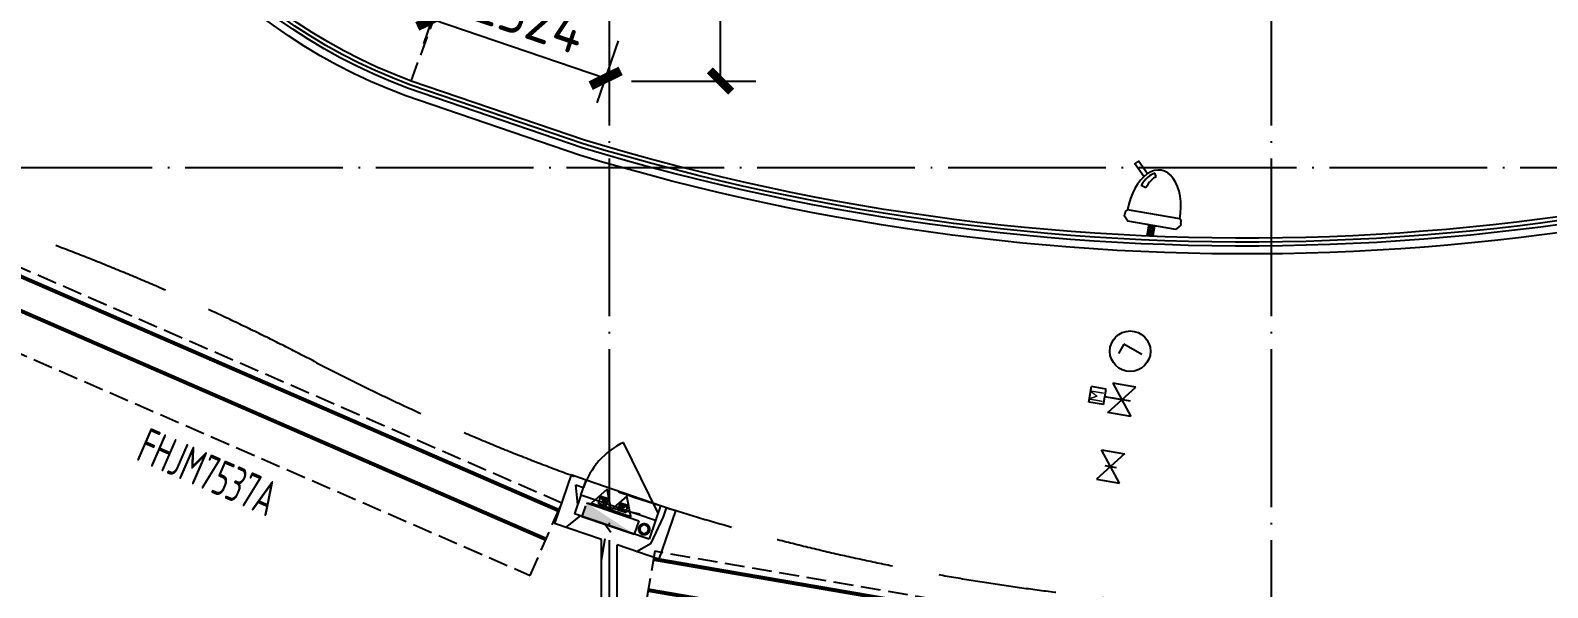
# Model space of a CAD drawing. Header units: inches. Extents: x 0 to 1813292486, y 0 to 3473589894.
# Drawn here: x 600549740 to 600568992, y 3473230489 to 3473237557 of the extents above; entities that cross this region are included whole.
import ezdxf
from ezdxf.enums import TextEntityAlignment as Align

# ---------------------------------------------------------------- set-up
doc = ezdxf.new("R2010")
doc.units = ezdxf.units.IN
doc.header["$LTSCALE"] = 1000
doc.header["$MEASUREMENT"] = 0
for name, pattern in [('AX-MALL-GIRD-200$0$DOTE', [2.4200000000000004, 2, -0.2, 0.02, -0.2]), ('AX-MALL-WALL-P02-QT$0$Ax-Dxs-Wall-P01-150$0$DASH', [0.35, 0.25, -0.1]), ('AX-MALL-WALL-P02-QT$0$DASH', [0.35, 0.25, -0.1]), ('AX-MALL-ZTKD-P02$0$DASH', [0.35, 0.25, -0.1])]:
    doc.linetypes.add(name, pattern=pattern)
for name, color, linetype in [('A-Anno-Note', 241, 'Continuous'), ('AX-MALL-DIM-P02$0$A-Anno-Dims', 3, 'Continuous'), ('AX-MALL-DIM-P02$0$A-Detl-Thin', 131, 'Continuous'), ('AX-MALL-GIRD-200$0$A-Grid', 222, 'AX-MALL-GIRD-200$0$DOTE'), ('AX-MALL-P02-200$0$A-Anno-Note', 241, 'Continuous'), ('AX-MALL-WALL-P02$0$A-Anno-Note', 241, 'Continuous'), ('AX-MALL-WALL-P02-QT$0$A-Detl-Fine', 152, 'Continuous'), ('AX-MALL-WALL-P02-QT$0$A-Detl-Thin', 131, 'Continuous'), ('AX-MALL-WALL-P02-QT$0$A-Hdrl', 31, 'Continuous'), ('AX-MALL-WALL-P02-QT$0$A-Wall', 2, 'Continuous'), ('AX-MALL-WALL-P02-QT$0$A-Wall-Patt', 13, 'Continuous'), ('AX-MALL-WALL-P02-QT$0$A-Wind', 4, 'Continuous'), ('AX-MALL-WORD-P02$0$A-Wind-Iden', 11, 'Continuous'), ('AX-MALL-ZTKD-P02$0$A-Anno-Dims', 3, 'Continuous'), ('AX-MALL-ZTKD-P02$0$A-Anno-Note', 241, 'Continuous'), ('AX-MALL-ZTKD-P02$0$A-Detl-Patt', 8, 'Continuous'), ('AX-MALL-ZTKD-P02$0$A-Detl-Thin', 131, 'Continuous'), ('PX-MALL-P02-LG$0$P-Dims', 2, 'Continuous'), ('PX-MALL-P02-LG$0$P-Exsh', 31, 'Continuous'), ('PX-MALL-P02-LG$0$P-Hydt-Boxx', 221, 'Continuous'), ('PX-MALL-P02-LG$0$P-Hydt-Pipe', 221, 'Continuous'), ('PX-MALL-P02-LG$0$P-Pipe-Risr', 7, 'Continuous'), ('PX-MALL-P02-LG$0$P-Pipe-Risr-Arch', 6, 'Continuous'), ('PX-MALL-P02-LG$0$P-Pipe-Risr-W100', 6, 'Continuous'), ('PX-MALL-P02-LG$0$P-Pipe-Risr-W50', 6, 'Continuous'), ('PX-MALL-P02-LG$0$P-Sprl-Anno', 150, 'Continuous'), ('PX-MALL-P02-LG$0$P-WatS', 3, 'Continuous'), ('PX-MALL-P02-LG$0$PX-42#-XHS-P02$0$AUDIT_I_211020105937-10', 61, 'Continuous'), ('PX-MALL-P02-LG$0$PX-42#-XHS-P02$0$AUDIT_I_211020105937-8', 51, 'Continuous'), ('PX-MALL-P02-LG$0$PX-42#-XHS-P02$0$AUDIT_I_211020105937-9', 61, 'Continuous')]:
    doc.layers.add(name, color=color, linetype=linetype)
doc.styles.add('AX-MALL-DIM-P02$0$_TCH_DIM_T3', font='gbenor.shx')
doc.styles.add('AX-MALL-WORD-P02$0$_TCH_WINDOW', font='gbenor.shx', dxfattribs={"bigfont": 'gbcbig.shx'})
doc.styles.add('AX-MALL-ZTKD-P02$0$_TCH_DIM_T3', font='gbenor.shx')
doc.styles.add('PX-MALL-P02-LG$0$jzfz', font='gbenor.shx', dxfattribs={"bigfont": 'gbcbig.shx'})
doc.styles.add('PX-MALL-P02-LG$0$PX-42#-XHS-P02$0$STANDARD', font='gbenor.shx', dxfattribs={"bigfont": 'gbcbig.shx'})
doc.dimstyles.new('AX-MALL-DIM-P02$0$_TCH_ARROW&&180', dxfattribs={"dimtxt": 535.5, "dimasz": 540, "dimexe": 450, "dimexo": 450, "dimgap": 137.25, "dimtad": 1, "dimdec": 0, "dimzin": 0, "dimdsep": 46, "dimtxsty": 'AX-MALL-DIM-P02$0$_TCH_DIM_T3', "dimcen": 0.09, "dimclrt": 7, "dimaunit": 1, "dimadec": 3, "dimazin": 2, "dimtfac": 1, "dimtdec": 0, "dimtix": 1, "dimtmove": 2, "dimatfit": 3, "dimfxl": 500, "dimtolj": 1, "dimtzin": 0, "dimarcsym": 0})
doc.dimstyles.new('AX-MALL-ZTKD-P02$0$_TCH_ARCH&&180', dxfattribs={"dimtxt": 535.5, "dimasz": 270, "dimexe": 450, "dimexo": 450, "dimgap": 137.25, "dimtad": 1, "dimdec": 0, "dimzin": 0, "dimdsep": 46, "dimtxsty": 'AX-MALL-ZTKD-P02$0$_TCH_DIM_T3', "dimblk": 'AX-MALL-ZTKD-P02$0$_ArchTick', "dimcen": 0.09, "dimclrt": 7, "dimazin": 2, "dimtfac": 1, "dimtdec": 0, "dimtix": 1, "dimtmove": 2, "dimatfit": 3, "dimfxl": 500, "dimtolj": 1, "dimtzin": 0, "dimarcsym": 0})
doc.dimstyles.new('AX-MALL-ZTKD-P02$0$_TCH_ARCH&&200', dxfattribs={"dimtxt": 595, "dimasz": 300, "dimexe": 500, "dimexo": 500, "dimgap": 152.5, "dimtad": 1, "dimdec": 0, "dimzin": 0, "dimdsep": 46, "dimtxsty": 'AX-MALL-ZTKD-P02$0$_TCH_DIM_T3', "dimblk": 'AX-MALL-ZTKD-P02$0$_ArchTick', "dimcen": 0.09, "dimclrt": 7, "dimazin": 2, "dimtfac": 1, "dimtdec": 0, "dimtix": 1, "dimtmove": 2, "dimatfit": 3, "dimfxl": 500, "dimtolj": 1, "dimtzin": 0, "dimarcsym": 0})
pattern_1 = [(45, (0, 359.0227), (-353.55353201463, 353.55353201463), [])]

# ---------------------------------------------------------------- blocks, each defined once
blk = doc.blocks.new('AX-MALL-WORD-P02')
at = {"layer": 'AX-MALL-WORD-P02$0$A-Wind-Iden', "style": 'AX-MALL-WORD-P02$0$_TCH_WINDOW', "width": 0.7}
blk.add_text('FHJM7537A', height=446.25, rotation=316.065371929187, dxfattribs=at).set_placement((600363130.3116302, 3473100728.717504))
blk = doc.blocks.new('AX-MALL-GIRD-200')
at = {"layer": 'AX-MALL-GIRD-200$0$A-Grid'}
for p, q in [((600393760.0267293, 3473165698.299957), (600355030.4877801, 3473061734.572876)), ((600401631.5671628, 3473162765.920172), (600362902.028213, 3473058802.19309)), ((600226689.7942976, 3473155506.95292), (600584585.7983962, 3473022180.189638))]:
    blk.add_line(p, q, dxfattribs=at)
blk = doc.blocks.new('*U105')
at = {"layer": 'AX-MALL-WALL-P02-QT$0$A-Detl-Fine', "color": 152, "linetype": 'AX-MALL-WALL-P02-QT$0$Ax-Dxs-Wall-P01-150$0$DASH'}
blk.add_lwpolyline([(-999.9999999464156, 22383.84559055236), (-999.999999941081, 14815.89224768297), (5.519370915862964e-08, 14815.89224767924), (4.985906798538053e-08, 22383.84559055608)], close=True, dxfattribs=at)
at = {"layer": 'AX-MALL-WALL-P02-QT$0$A-Detl-Thin', "linetype": 'AX-MALL-WALL-P02-QT$0$Ax-Dxs-Wall-P01-150$0$DASH', "const_width": 49.99999999999998}
for points in [[(-899.9999999448063, 14815.89224767924), (-899.9999999501409, 22383.84559054863)], [(-499.999999941081, 14815.89224768297), (-499.9999999464156, 22383.84559055236)]]:
    blk.add_lwpolyline(points, dxfattribs=at)
blk = doc.blocks.new('*U106')
at = {"layer": 'AX-MALL-WALL-P02-QT$0$A-Detl-Fine', "color": 152, "linetype": 'AX-MALL-WALL-P02-QT$0$Ax-Dxs-Wall-P01-150$0$DASH'}
blk.add_lwpolyline([(-999.9999999474991, 22093.01273759392), (-999.9999999417487, 14636.67173621705), (5.452602636069059e-08, 14636.67173621333), (4.877563242189353e-08, 22093.01273759764)], close=True, dxfattribs=at)
at = {"layer": 'AX-MALL-WALL-P02-QT$0$A-Detl-Thin', "linetype": 'AX-MALL-WALL-P02-QT$0$Ax-Dxs-Wall-P01-150$0$DASH', "const_width": 49.99999999999998}
for points in [[(-899.999999945474, 14636.67173621333), (-899.9999999512244, 22093.01273759019)], [(-499.9999999417487, 14636.67173621705), (-499.9999999474991, 22093.01273759392)]]:
    blk.add_lwpolyline(points, dxfattribs=at)
blk = doc.blocks.new('AX-MALL-WALL-P02-QT$0$$DorLib2D$00000114')
at = {"color": 0}
blk.add_line((0.4999999999999964, 3.552713678800501e-15), (-0.2071067811864751, 0.7071067811864857), dxfattribs=at)
blk.add_arc((0.5000000000013856, -1.154631945610163e-12), 1.000000000001696, 135, 180, dxfattribs=at)
blk = doc.blocks.new('AX-MALL-WALL-P02-QT')
at = {"layer": 'AX-MALL-WALL-P02-QT$0$A-Wall-Patt'}
h = blk.add_hatch(dxfattribs=at)
h.set_pattern_fill('普通砖', color=256, scale=200, style=0)
h.set_pattern_definition(pattern_1)
h.paths.add_polyline_path([(600368278.8771868, 3473098327.177853), (600368251.1524762, 3473098608.658475), (600367838.7991209, 3473098106.19981), (600368120.2797425, 3473098133.92452)])
h = blk.add_hatch(dxfattribs=at)
h.set_pattern_fill('普通砖', color=256, scale=200, style=0)
h.set_pattern_definition(pattern_1)
h.paths.add_polyline_path([(600368278.8771868, 3473098327.177853), (600368405.7551416, 3473098481.78052), (600368251.1524762, 3473098608.658475)])
h = blk.add_hatch(dxfattribs=at)
h.set_pattern_fill('普通砖', color=256, scale=200, style=0)
h.set_pattern_definition(pattern_1)
h.paths.add_polyline_path([(600368439.8883623, 3473097699.145764), (600368506.7864077, 3473097816.729631), (600368120.2797425, 3473098133.92452), (600367838.7991209, 3473098106.19981), (600368324.7118407, 3473097707.425235)])
h = blk.add_hatch(dxfattribs=at)
h.set_pattern_fill('普通砖', color=256, scale=200, style=0)
h.set_pattern_definition(pattern_1)
h.paths.add_polyline_path([(600364876.1285046, 3473088163.741328), (600364993.110159, 3473088191.304594), (600368488.1668386, 3473097573.282425), (600368439.8883624, 3473097699.145763), (600368324.7118407, 3473097707.425235), (600364805.6925299, 3473088261.12316)])
h = blk.add_hatch(dxfattribs=at)
h.set_pattern_fill('普通砖', color=256, scale=200, style=0)
h.set_pattern_definition(pattern_1)
h.paths.add_polyline_path([(600368921.0177835, 3473097218.054121), (600368893.293073, 3473097499.534742), (600368506.7864077, 3473097816.729631), (600368439.8883624, 3473097699.145764), (600368488.1668386, 3473097573.282425)])
h = blk.add_hatch(dxfattribs=at)
h.set_pattern_fill('普通砖', color=256, scale=200, style=0)
h.set_pattern_definition(pattern_1)
h.paths.add_polyline_path([(600369333.3711392, 3473097720.512785), (600369051.8905176, 3473097692.788075), (600368893.293073, 3473097499.534742), (600368921.0177835, 3473097218.054121)])
h = blk.add_hatch(dxfattribs=at)
h.set_pattern_fill('普通砖', color=256, scale=200, style=0)
h.set_pattern_definition(pattern_1)
h.paths.add_polyline_path([(600369333.3711392, 3473097720.512785), (600369178.7684722, 3473097847.390742), (600369051.8905176, 3473097692.788075)])
at = {"layer": 'AX-MALL-WALL-P02-QT$0$A-Detl-Thin', "linetype": 'AX-MALL-WALL-P02-QT$0$DASH', "ltscale": 6}
blk.add_lwpolyline([(600377709.3747116, 3473093307.290674, -0.1318647793149159), (600365703.2457755, 3473101092.02557, 0.116047201381014), (600354377.7366995, 3473108953.226319), (600328790.8997645, 3473118485.073874)], format="xyb", dxfattribs=at)
at = {"layer": 'AX-MALL-WALL-P02-QT$0$A-Detl-Thin'}
for points in [[(600369767.7318531, 3473102371.49379), (600367964.6814833, 3473103846.550219, -0.6024453027257787), (600370692.3427091, 3473115918.761879, -0.07717438678337105), (600387830.6479943, 3473117813.75493, -0.001719402908282986), (600387832.0219703, 3473117813.689812, -0.2492662085788735), (600394954.7520286, 3473113550.177399, -0.3165253542967977), (600393734.6337806, 3473099332.46014, -0.2124222314922861), (600387741.7898631, 3473096411.883018, -0.1667646970596117)], [(600369891.6548932, 3473102528.514149), (600368093.1062446, 3473103999.887767, -0.6023313618622366), (600370744.5606759, 3473115725.698977, -0.07717438678380464), (600387821.8667945, 3473117613.947797, -0.249214691975866), (600394782.6373634, 3473113448.297965, -0.3164939084309711), (600393581.4983156, 3473099461.105114, -0.2123272628802379), (600387737.7273809, 3473096611.863425, -0.1667159817688597)]]:
    blk.add_lwpolyline(points, format="xyb", close=True, dxfattribs=at)
at = {"layer": 'AX-MALL-WALL-P02-QT$0$A-Hdrl', "ltscale": 10}
for points in [[(600369829.6945316, 3473102450.003022), (600368028.8906273, 3473103923.221641, -0.6023889500779563), (600370718.4516927, 3473115822.230427, -0.0771743867829834), (600387826.2573948, 3473117713.851364, -0.2492311212833846), (600394868.5304997, 3473113499.509852, -0.003901151414221568), (600394868.9284191, 3473113498.838733, -0.3164994201084477), (600393658.0660437, 3473099396.782622, -0.2123638829802201), (600387740.1133784, 3473096511.885527, -0.1667435457491845)], [(600369860.6750095, 3473102489.258342), (600368060.9976183, 3473103961.555373, -0.6023603132695018), (600370731.5061842, 3473115773.964703, -0.07717438678312605), (600387824.0620944, 3473117663.89958, -0.2492311212932959), (600394825.7223529, 3473113473.674555, -0.3164994201064225), (600393619.7821817, 3473099428.943871, -0.2123628137701481), (600387738.3930068, 3473096561.855932, -0.1667251143197027)]]:
    blk.add_lwpolyline(points, format="xyb", close=True, dxfattribs=at)
at = {"layer": 'AX-MALL-WALL-P02-QT$0$A-Wall'}
for p, q in [((600368251.1524762, 3473098608.658475), (600367838.7991209, 3473098106.19981)), ((600368405.7551416, 3473098481.78052), (600368251.1524762, 3473098608.658475)), ((600368278.8771868, 3473098327.177853), (600368405.7551416, 3473098481.78052)), ((600368278.8771868, 3473098327.177853), (600368120.2797425, 3473098133.92452)), ((600368324.7118407, 3473097707.425235), (600367838.7991209, 3473098106.19981)), ((600368506.7864077, 3473097816.729631), (600368120.2797425, 3473098133.92452)), ((600364805.6925299, 3473088261.12316), (600368324.7118407, 3473097707.425235)), ((600368893.293073, 3473097499.534742), (600368506.7864077, 3473097816.729631)), ((600369333.3711392, 3473097720.512785), (600368921.0177835, 3473097218.054121)), ((600369178.7684722, 3473097847.390742), (600369051.8905168, 3473097692.788076)), ((600369333.3711392, 3473097720.512785), (600369178.7684722, 3473097847.390742)), ((600364993.110159, 3473088191.304594), (600368488.1668386, 3473097573.282425)), ((600368921.0177835, 3473097218.054121), (600368488.1668386, 3473097573.282425)), ((600369051.8905176, 3473097692.788075), (600368893.293073, 3473097499.534742))]:
    blk.add_line(p, q, dxfattribs=at)
at = {"layer": 'AX-MALL-WALL-P02-QT$0$A-Wind'}
for p, q in [((600369178.7684724, 3473097847.390742), (600368405.7551417, 3473098481.78052)), ((600369051.8905168, 3473097692.788076), (600368278.8771861, 3473098327.177854))]:
    blk.add_line(p, q, dxfattribs=at)
at = {"layer": 'AX-MALL-WALL-P02-QT$0$A-Detl-Thin', "color": 5}
for name, p, rotation in [('*U105', (600351201.0647931, 3473113126.022037), 226.0653719445689), ('*U106', (600355752.1924388, 3473103824.369845), 239.8238889262153)]:
    blk.add_blockref(name, p, dxfattribs=dict(at, rotation=rotation))
at = {"layer": 'AX-MALL-WALL-P02-QT$0$A-Wind'}
blk.add_blockref('AX-MALL-GIRD-200', (0, 0), dxfattribs=at)
at = {"layer": 'AX-MALL-WALL-P02-QT$0$A-Wind', "xscale": -1000, "yscale": -1000, "zscale": 200, "rotation": 140.6252598789395}
blk.add_blockref('AX-MALL-WALL-P02-QT$0$$DorLib2D$00000114', (600368728.8228292, 3473098087.284298), dxfattribs=at)
blk = doc.blocks.new('AX-MALL-WALL-P02')
at = {"layer": 'AX-MALL-WALL-P02$0$A-Anno-Note'}
blk.add_blockref('AX-MALL-WORD-P02', (0, 0), dxfattribs=at)
blk.add_blockref('AX-MALL-WALL-P02-QT', (0, 0), dxfattribs=at)
blk = doc.blocks.new('PX-MALL-P02-LG$0$XHS1')
at = {"layer": 'PX-MALL-P02-LG$0$P-Hydt-Boxx', "ltscale": 0.7}
for p, q in [((350.0030006170273, 240), (-349.9969996213913, 240)), ((-349.9969997406006, 239.9999995231628), (-349.9969996213913, 60)), ((350.0030006170273, 240), (-332.898939371109, 327.2950124740601)), ((350.0030003786087, 200), (350.003000497818, 60)), ((350.0030006170273, 60), (-349.996999502182, 60))]:
    blk.add_line(p, q, dxfattribs=at)
blk.add_solid([(350.0030006170273, 240), (350.0030002593994, 60.00000047683716), (-349.9969996213913, 60)], dxfattribs=at)
blk = doc.blocks.new('PX-MALL-P02-LG$0$MHQ')
at = {"layer": 'PX-MALL-P02-LG$0$P-Exsh', "ltscale": 0.7}
h = blk.add_hatch(dxfattribs=at)
h.set_pattern_fill('ANSI31', color=256, scale=25, style=0)
h.set_pattern_definition([(45, (-160019.2306599375, -42228.3236173685), (-28.0633003783411, 28.0633003783411), [])])
h.paths.add_polyline_path([(-75.0000000015425, 185.1731819980414), (75, 185.1731819980414), (75, 35.17318199802685), (-75.0000000015425, 35.17318199802685)])
for points in [[(0, 346.4101615137042), (-200, -1.455191522836685e-11), (200, -1.455191522836685e-11)], [(0, 346.4101615137042), (-200, -1.455191522836685e-11), (200, -1.455191522836685e-11)], [(0, 346.4101615137042), (-200, -1.455191522836685e-11), (200, -1.455191522836685e-11)], [(-75.0000000015425, 185.1731819980414), (75, 185.1731819980414), (75, 35.17318199802685), (-75.0000000015425, 35.17318199802685)]]:
    blk.add_lwpolyline(points, close=True, dxfattribs=at)
blk = doc.blocks.new('PX-MALL-P02-LG$0$20200929200250')
at = {"layer": 'PX-MALL-P02-LG$0$P-Exsh', "ltscale": 0.7, "xscale": 0.6600000001490116, "yscale": 0.6600000001490116, "zscale": 0.6600000001490116}
for p in [(-132.0000001192093, 40), (131.9999997615814, 40)]:
    blk.add_blockref('PX-MALL-P02-LG$0$MHQ', p, dxfattribs=at)
blk = doc.blocks.new('PX-MALL-P02-LG$0$20211220143732')
at = {"layer": 'PX-MALL-P02-LG$0$P-Exsh'}
blk.add_blockref('PX-MALL-P02-LG$0$20200929200250', (-374.9999999407155, 219.6219584928522), dxfattribs=at)
at = {"layer": 'PX-MALL-P02-LG$0$P-Hydt-Boxx', "ltscale": 0.7, "xscale": -1}
blk.add_blockref('PX-MALL-P02-LG$0$XHS1', (-349.9969999989844, 0), dxfattribs=at)
blk = doc.blocks.new('PX-MALL-P02-LG$0$P-Risr')
at = {"layer": 'PX-MALL-P02-LG$0$P-Pipe-Risr-W50'}
h = blk.add_hatch(color=0, dxfattribs=at)
edge = h.paths.add_edge_path()
edge.add_ellipse((0, 0), major_axis=(47.05795628796547, 47.05795628796547), ratio=0.9999999999999695, start_angle=225.0000000000009, end_angle=405.0000000000009, ccw=False)
edge.add_ellipse((0, 0), major_axis=(47.05795628796764, 47.05795628796764), ratio=0.9999999999998785, start_angle=133.9675974886221, end_angle=225.0000000000035, ccw=False)
edge.add_line((-66.53919663240958, 1.199087783927098), (-54.4367953546693, 1.199087783927098))
edge.add_ellipse((0, 0), major_axis=(-38.50196423560672, 38.50196423560672), ratio=0.9999999999999859, start_angle=43.73814098242129, end_angle=134.9999999999996)
edge.add_ellipse((0, 0), major_axis=(38.50196423561096, 38.50196423561096), ratio=0.9999999999998216, start_angle=225.0000000000051, end_angle=405.0000000000051)
edge.add_ellipse((0, 0), major_axis=(38.50196423560679, 38.50196423560679), ratio=0.9999999999999831, start_angle=45.00000000000048, end_angle=133.7381409824204)
edge.add_line((-54.43679535467527, 1.199087783927098), (-66.53919663241555, 1.199087783927098))
edge.add_ellipse((0, 0), major_axis=(-47.05795628796762, 47.05795628796762), ratio=0.9999999999998742, start_angle=-45.00000000000358, end_angle=43.967597488629224, ccw=False)
at = {"layer": 'PX-MALL-P02-LG$0$P-Pipe-Risr-Arch', "ltscale": 0.7}
blk.add_circle((0, 0), 59.29000000000001, dxfattribs=at)
at = {"layer": 'PX-MALL-P02-LG$0$P-Pipe-Risr-W100', "color": 0, "const_width": 15}
blk.add_lwpolyline([(-75, 0, 1), (75, 0, 1)], format="xyb", close=True, dxfattribs=at)
at = {"layer": 'PX-MALL-P02-LG$0$P-Pipe-Risr-W50'}
blk.add_circle((0, 0), 54.45000000000001, dxfattribs=at)
at = {"layer": 'PX-MALL-P02-LG$0$P-Pipe-Risr', "style": 'PX-MALL-P02-LG$0$jzfz', "width": 0.6, "flags": 1}
for tag, p in [('SYS-MARK', (0.3310501334344735, -45.65933377496549)), ('RANGE', (0.3337570973526454, -45.67887874227017))]:
    blk.add_attdef(tag, text='', height=0.015625, dxfattribs=at).set_placement(p, align=Align.MIDDLE)
blk = doc.blocks.new('PX-MALL-P02-LG$0$gb-slzsq')
at = {"linetype": 'Continuous'}
for p, q in [((-25.92897034189082, 103.3586355632433), (-25.91524431816651, -79.67964445479447)), ((-25.91524431816651, -79.67964445479447), (67.79176270062453, -79.67261737497756))]:
    blk.add_line(p, q, dxfattribs=at)
blk.add_circle((0, 0), 180, dxfattribs=at)
blk = doc.blocks.new('PX-MALL-P02-LG$0$PX-42#-XHS-P02$0$2016_0325_094608', base_point=(139682.9244878412, 19232.61231090609))
for p, q in [((139528.7048605524, 19162.85980018562), (139502.8460511512, 19135.02083204316)), ((139837.1441151299, 19162.85980018562), (139528.7048605524, 19162.85980018562)), ((139710.7960977869, 19162.85980018562), (139655.0528778955, 19162.85980018562)), ((139837.1441151299, 19162.85980018562), (139863.0029245311, 19135.02083204316)), ((139502.8460511512, 19135.02083204316), (139502.8460511512, 19120.41137674101)), ((139502.8460511512, 19105.8019214339), (139502.8460511512, 19120.41137674101)), ((139514.6377262915, 19093.10728946515), (139502.8460511512, 19105.8019214339)), ((139851.2112493908, 19093.10728946515), (139514.6377262915, 19093.10728946515)), ((139851.2112493908, 19093.10728946515), (139863.0029245311, 19105.8019214339)), ((139863.0029245311, 19120.41137674101), (139863.0029245311, 19135.02083204316)), ((139863.0029245311, 19120.41137674101), (139863.0029245311, 19105.8019214339)), ((139605.9352023136, 18934.2042904389), (139573.5309455431, 18925.24748849307)), ((139658.2686274721, 18853.92895230689), (139646.7875628248, 18832.97285908529))]:
    blk.add_line(p, q)
at = {"const_width": 49.9999999992724}
blk.add_lwpolyline([(139682.9244878412, 19232.61231090609), (139682.9244878412, 19162.85980018562)], dxfattribs=at)
blk.add_lwpolyline([(139581.1952907478, 18866.18739282112), (139511.6037621941, 18796.59586426737), (139532.9866250498, 18775.21300141666), (139601.5443191163, 18843.77069548321)])
at = {"extrusion": (0, 0, -1)}
for centre, major_axis, ratio, start_param, end_param in [((139682.9244878412, 19093.10728946515), (0, -284.8584475116485), 0.5907732876506234, 4.712388980384689, 7.853981633974483), ((139682.6139121771, 19042.73310589554), (-1.375362e-10, 218.2897536174876), 0.5929162394786573, 3.422061525366094, 4.144077763213266), ((139687.9065433711, 19043.69471512994), (-9.232918e-10, 199.057334326444), 0.4930909674366721, 3.448335516240956, 4.129971261592515)]:
    blk.add_ellipse(centre, major_axis=major_axis, ratio=ratio, start_param=start_param, end_param=end_param, dxfattribs=at)
blk = doc.blocks.new('PX-MALL-P02-LG$0$PX-42#-XHS-P02$0$A$C06D953D7')
at = {"layer": 'PX-MALL-P02-LG$0$PX-42#-XHS-P02$0$AUDIT_I_211020105937-10', "ltscale": 0.7}
for p, q in [((80.0000000745058, 326.3751539746736), (-80.0000000745058, 326.3751539746736)), ((-80.0000000745058, 176.6276929680462), (-80.0000000745058, 326.3751539746736)), ((80.0000000745058, 176.6276929680462), (80.0000000745058, 326.3751539746736)), ((80.0000000745058, 176.6276929680462), (-80.0000000745058, 176.6276929680462)), ((0, 0), (0, 176.6276929680462)), ((-152.000000141561, -120.0000001117587), (-152.000000141561, 120.0000001117587)), ((152.000000141561, 120.0000001117587), (-152.000000141561, -120.0000001117587)), ((-152.000000141561, 120.0000001117587), (152.000000141561, -120.0000001117587)), ((0, -90.01162884570658), (0, 90.01162884572113)), ((152.000000141561, -120.0000001117587), (152.000000141561, 120.0000001117587))]:
    blk.add_line(p, q, dxfattribs=at)
at = {"layer": 'PX-MALL-P02-LG$0$PX-42#-XHS-P02$0$AUDIT_I_211020105937-10', "ltscale": 0.7, "style": 'PX-MALL-P02-LG$0$PX-42#-XHS-P02$0$STANDARD'}
blk.add_text('M', height=150, dxfattribs=at).set_placement((-54.55965195278986, 189.5515071163827))
blk = doc.blocks.new('PX-MALL-P02-LG$0$gb-zf')
at = {"layer": 'PX-MALL-P02-LG$0$P-Dims', "color": 2, "linetype": 'Continuous'}
for p, q in [((125.2534654270858, 99.71408128971234), (-125.2534654270858, -99.71408128971234)), ((-125.2534654270858, 99.71408128971234), (125.2534654270858, -99.71408128971234)), ((-125.2534654270858, -99.71408128971234), (-125.2534654270858, 99.71408128971234)), ((0, -49.85704064462334), (0, 49.85704064462334)), ((125.2534654270858, -99.71408128971234), (125.2534654270858, 99.71408128971234))]:
    blk.add_line(p, q, dxfattribs=at)
blk = doc.blocks.new('PX-MALL-P02-LG')
at = {"layer": 'PX-MALL-P02-LG$0$P-Exsh', "rotation": 320.7492293223825}
blk.add_blockref('PX-MALL-P02-LG$0$20211220143732', (600368700.4971174, 3473097579.668474), dxfattribs=at)
at = {"layer": 'PX-MALL-P02-LG$0$P-Hydt-Pipe', "color": 221, "xscale": -1, "rotation": 50.7492287098091}
blk.add_blockref('PX-MALL-P02-LG$0$P-Risr', (600368879.1700495, 3473097640.298355), dxfattribs=at)
at = {"layer": 'PX-MALL-P02-LG$0$P-Sprl-Anno', "ltscale": 0.7, "xscale": 1.428428819062105, "yscale": 1.428428819062105, "zscale": 1.428428819062105, "rotation": 220.2111663057838}
blk.add_blockref('PX-MALL-P02-LG$0$gb-slzsq', (600375445.3383738, 3473097603.275097), dxfattribs=at)
at = {"layer": 'PX-MALL-P02-LG$0$P-WatS', "xscale": 1.500000000000001, "yscale": 1.500000000000001, "zscale": 1.500000000000001, "rotation": 239.8238889210936}
blk.add_blockref('PX-MALL-P02-LG$0$gb-zf', (600374701.3756644, 3473096321.759828), dxfattribs=at)
at = {"layer": 'PX-MALL-P02-LG$0$PX-42#-XHS-P02$0$AUDIT_I_211020105937-8', "color": 3, "xscale": -1.999999999999999, "yscale": 1.999999999999999, "zscale": 1.999999999999997, "rotation": 149.8181785051228}
blk.add_blockref('PX-MALL-P02-LG$0$PX-42#-XHS-P02$0$2016_0325_094608', (600376189.7838104, 3473098883.587996), dxfattribs=at)
at = {"layer": 'PX-MALL-P02-LG$0$PX-42#-XHS-P02$0$AUDIT_I_211020105937-9', "xscale": -1.24642601496058, "yscale": 1.24642601496058, "zscale": 1.24642601496058, "rotation": 59.81817852927691}
blk.add_blockref('PX-MALL-P02-LG$0$PX-42#-XHS-P02$0$A$C06D953D7', (600375131.8136508, 3473097064.031127), dxfattribs=at)
blk = doc.blocks.new('AX-MALL-ZTKD-P02$0$_ArchTick')
at = {"color": 0, "linetype": 'ByBlock', "const_width": 0.4}
blk.add_lwpolyline([(-0.5, -0.5), (0.5, 0.5)], dxfattribs=at)
blk = doc.blocks.new('*D1782')
at = {"layer": 'AX-MALL-ZTKD-P02$0$A-Anno-Dims', "color": 0, "lineweight": -2, "transparency": 16777216}
for p, q in [((600368409.7037199, 3473104386.883941), (600368935.2007518, 3473105029.230633)), ((600368618.6032767, 3473104642.234459), (600370417.1519256, 3473103170.860842)), ((600370208.2523687, 3473102915.510324), (600370733.7494006, 3473103557.857016))]:
    blk.add_line(p, q, dxfattribs=at)
at = {"layer": 'AX-MALL-ZTKD-P02$0$A-Anno-Dims', "color": 0, "lineweight": -2, "transparency": 16777216, "xscale": 300, "yscale": 300, "zscale": 300}
for p, rotation in [((600368618.6032767, 3473104642.234459), 140.7137645201821), ((600370417.1519256, 3473103170.860842), 320.7137645201821)]:
    blk.add_blockref('AX-MALL-ZTKD-P02$0$_ArchTick', p, dxfattribs=dict(at, rotation=rotation))
at = {"layer": 'AX-MALL-ZTKD-P02$0$A-Anno-Dims', "color": 7, "transparency": 16777216, "insert": (600369802.8153288, 3473104254.844207), "char_height": 595, "attachment_point": 5, "rotation": 320.71376452018205, "style": 'AX-MALL-ZTKD-P02$0$_TCH_DIM_T3'}
blk.add_mtext('\\A1;2324', dxfattribs=at)
blk = doc.blocks.new('*D1783')
at = {"layer": 'AX-MALL-ZTKD-P02$0$A-Anno-Dims', "color": 0, "lineweight": -2, "transparency": 16777216}
for p, q in [((600372941.6612138, 3473109004.46855), (600374420.8374962, 3473108453.431982)), ((600371771.1224887, 3473102629.718793), (600373999.14783, 3473108610.523756)), ((600370713.6358725, 3473103023.663588), (600372192.8121549, 3473102472.627019))]:
    blk.add_line(p, q, dxfattribs=at)
at = {"layer": 'AX-MALL-ZTKD-P02$0$A-Anno-Dims', "color": 0, "lineweight": -2, "transparency": 16777216, "xscale": 270, "yscale": 270, "zscale": 270}
for p, rotation in [((600373999.14783, 3473108610.523756), 69.5681613278553), ((600371771.1224887, 3473102629.718793), 249.5681613278553)]:
    blk.add_blockref('AX-MALL-ZTKD-P02$0$_ArchTick', p, dxfattribs=dict(at, rotation=rotation))
at = {"layer": 'AX-MALL-ZTKD-P02$0$A-Anno-Dims', "color": 7, "transparency": 16777216, "insert": (600372505.6144595, 3473105761.503872), "char_height": 535.5, "attachment_point": 5, "rotation": 69.5681613278553, "style": 'AX-MALL-ZTKD-P02$0$_TCH_DIM_T3'}
blk.add_mtext('\\A1;6382', dxfattribs=at)
blk = doc.blocks.new('*D747')
at = {"layer": 'AX-MALL-DIM-P02$0$A-Anno-Dims', "color": 0, "lineweight": -2, "transparency": 16777216}
for p, q in [((600377504.122431, 3473092673.154707), (600377514.9208155, 3473092706.51679)), ((600378091.4099388, 3473091459.179808), (600378124.2699971, 3473091446.938471))]:
    blk.add_line(p, q, dxfattribs=at)
blk.add_arc((600377216.6666358, 3473091785.047354), 518.5357391834259, 42.32619339458707, 9.30663467906049, dxfattribs=at)
at = {"layer": 'AX-MALL-DIM-P02$0$A-Anno-Dims', "color": 0, "transparency": 16777216}
for points in [[(600377660.1301007, 3473091810.2322), (600377796.6236734, 3473091927.575732), (600377376.3462894, 3473092278.384684)], [(600377688.3944526, 3473092151.295044), (600377511.6699705, 3473092117.112338), (600377702.5803306, 3473091604.030245)]]:
    blk.add_solid(points, dxfattribs=at)
at = {"layer": 'AX-MALL-DIM-P02$0$A-Anno-Dims', "color": 7, "transparency": 16777216, "insert": (600378048.0280137, 3473092187.237013), "char_height": 535.5, "attachment_point": 5, "rotation": 295.8164140767933, "style": 'AX-MALL-DIM-P02$0$_TCH_DIM_T3'}
blk.add_mtext('\\A1;92°29\'47"', dxfattribs=at)
blk = doc.blocks.new('AX-MALL-ZTKD-P02')
at = {"layer": 'AX-MALL-ZTKD-P02$0$A-Detl-Patt', "linetype": 'AX-MALL-ZTKD-P02$0$DASH'}
blk.add_line((600368093.1062454, 3473103999.887768), (600372519.9715482, 3473109161.560325), dxfattribs=at)
at = {"layer": 'AX-MALL-ZTKD-P02$0$A-Detl-Thin'}
blk.add_lwpolyline([(600369891.6548935, 3473102528.51415), (600368093.1062449, 3473103999.887768, -0.6023313618622366), (600370744.5606762, 3473115725.698978, -0.07717438678380464), (600387821.8667948, 3473117613.947798, -0.249214691975866), (600394782.6373638, 3473113448.297966, -0.3164939084309711), (600393581.4983159, 3473099461.105114, -0.2123272628802379), (600387737.7273812, 3473096611.863425, -0.1667159817688597)], format="xyb", close=True, dxfattribs=at)
at = {"layer": 'AX-MALL-ZTKD-P02$0$A-Anno-Note'}
blk.add_blockref('AX-MALL-GIRD-200', (0, 0), dxfattribs=at)
at = {"layer": 'AX-MALL-ZTKD-P02$0$A-Anno-Dims'}
for p1, p2, distance, dimstyle, picture, middle in [((600370291.9462065, 3473103180.755363), (600372519.9715476, 3473109161.560325), -1578.481477540325, 'AX-MALL-ZTKD-P02$0$_TCH_ARCH&&180', '*D1783', (600372505.6144595, 3473105761.503872)), ((600368093.1062449, 3473103999.887767), (600369891.6548939, 3473102528.514149), 829.9134921012474, 'AX-MALL-ZTKD-P02$0$_TCH_ARCH&&200', '*D1782', (600369802.8153288, 3473104254.844207))]:
    dim = blk.add_aligned_dim(p1=p1, p2=p2, distance=distance, dimstyle=dimstyle, dxfattribs=at)
    dim.commit()
    dim.dimension.update_dxf_attribs({"geometry": picture, "text_midpoint": middle})
blk = doc.blocks.new('AX-MALL-DIM-P02')
at = {"layer": 'AX-MALL-DIM-P02$0$A-Detl-Thin'}
blk.add_blockref('AX-MALL-ZTKD-P02', (-2.384185791015625e-06, 9.5367431640625e-07), dxfattribs=at)
at = {"layer": 'AX-MALL-DIM-P02$0$A-Anno-Dims'}
dim = blk.add_angular_dim_3p(base=(600377726.6830561, 3473091878.655918), center=(600377216.6666359, 3473091785.047354), p1=(600377669.7202727, 3473091616.271581), p2=(600377365.5479053, 3473092245.0226), dimstyle='AX-MALL-DIM-P02$0$_TCH_ARROW&&180', override={"dimgap": 0}, dxfattribs=at)
dim.commit()
dim.dimension.update_dxf_attribs({"geometry": '*D747', "text_midpoint": (600378048.028013, 3473092187.237013), "dimtype": 133, "text_rotation": 295.8164140767933})
blk = doc.blocks.new('AX-MALL-P02-200')
at = {"layer": 'AX-MALL-P02-200$0$A-Anno-Note'}
blk.add_blockref('AX-MALL-WALL-P02', (0, 0), dxfattribs=at)
for name in ['AX-MALL-DIM-P02', 'PX-MALL-P02-LG']:
    blk.add_blockref(name, (0, 0), dxfattribs=at)

msp = doc.modelspace()

# ---------------------------------------------------------------- block references
at = {"layer": 'A-Anno-Note', "rotation": 20.43183869077545}
msp.add_blockref('AX-MALL-P02-200', (1250392458.527329, 9048125.682563305), dxfattribs=at)

doc.saveas('drawing.dxf')
